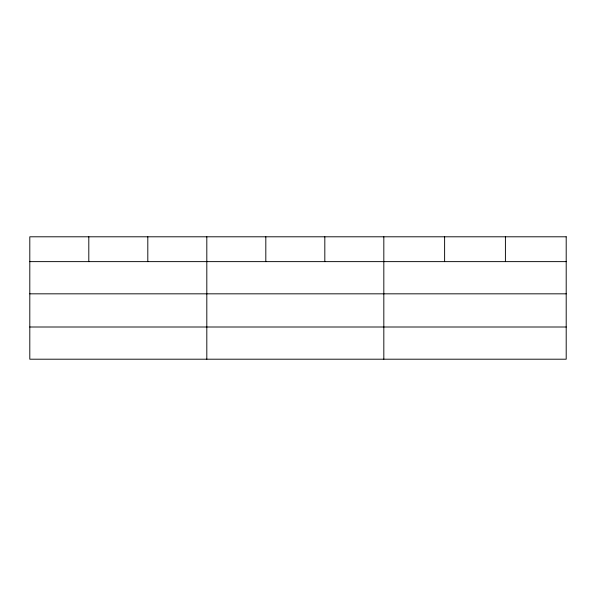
<?xml version="1.0" encoding="UTF-8"?>
<svg xmlns="http://www.w3.org/2000/svg" width="596" height="596" viewBox="0 0 596 596"><rect width="100%" height="100%" fill="white"/><g stroke="black" fill="none" stroke-linecap="round" stroke-linejoin="round"><path stroke-width="0.89" d="M29.8 261.629L566.2 261.629M29.8 293.828L566.2 293.828M29.8 327.003L566.2 327.003M505.408 236.798L505.408 261.629M444.616 236.798L444.616 261.629M383.824 236.798L383.824 359.202M324.82 236.798L324.82 261.629M265.816 236.798L265.816 261.629M206.812 236.798L206.812 359.202M147.808 236.798L147.808 261.629M88.804 236.798L88.804 261.629M566.2 236.798L29.8 236.798L29.8 359.202L566.2 359.202L566.2 236.798"/></g></svg>
